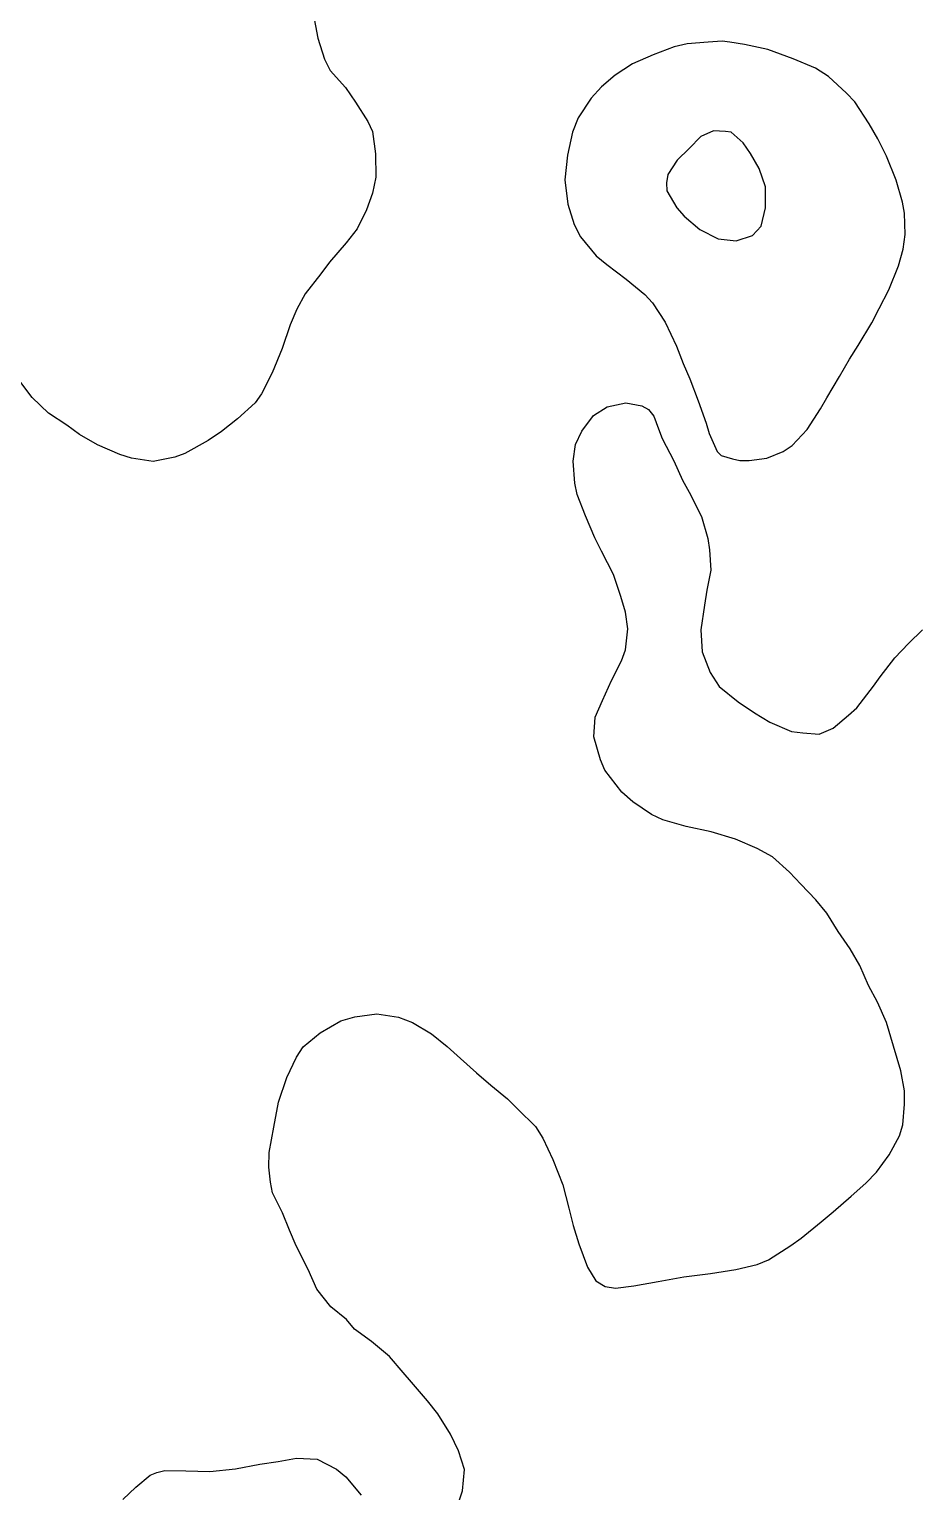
# Model space of a CAD drawing. Header units: feet. Extents: x 333642 to 335017, y 470420 to 471851.
# Drawn here: x 334745.2 to 334904.9, y 471052.5 to 471314.7 of the extents above; entities that cross this region are included whole.
import ezdxf

# ---------------------------------------------------------------- set-up
doc = ezdxf.new("R2010")
doc.units = ezdxf.units.FT
doc.header["$MEASUREMENT"] = 0
doc.layers.add('Contour', color=7, linetype='CONTINUOUS', true_color=0xffffff)

msp = doc.modelspace()

# ---------------------------------------------------------------- linework, layer by layer
at = {"layer": 'Contour', "color": 18, "linetype": 'Continuous', "true_color": 0x000000}
for points, elevation in [([(334796.093272, 471317.456639), (334796.953183, 471313.079431), (334798.154473, 471309.276444), (334799.1746, 471307.241632), (334801.915504, 471304.226906), (334803.73178, 471301.612162), (334805.940485, 471298.110156), (334806.738305, 471296.324912), (334807.289536, 471292.343099), (334807.377871, 471288.14476), (334806.751696, 471285.309966), (334805.666535, 471282.319664), (334804.013048, 471278.866041), (334802.009637, 471276.385387), (334799.056708, 471272.909188), (334797.503771, 471270.834665), (334794.689131, 471267.208661), (334793.206719, 471264.481087), (334792.026772, 471261.684335), (334790.543041, 471257.422746), (334788.793464, 471253.052418), (334786.870894, 471249.339698), (334785.700949, 471247.681739), (334782.538567, 471244.838049), (334779.711425, 471242.565459), (334777.29006, 471240.920884), (334773.139129, 471238.599521), (334771.316376, 471237.9657), (334767.41561, 471237.212026), (334763.565137, 471237.759961), (334761.486681, 471238.433835), (334757.432019, 471240.184924), (334754.256246, 471242.007765), (334751.939127, 471243.677126), (334748.696071, 471245.84334), (334745.733116, 471248.636217), (334743.333865, 471251.809228)], -2), ([(334869.450429, 471312.521759), (334866.949574, 471312.375281), (334863.153891, 471312.019858), (334860.861045, 471311.48487), (334857.060211, 471310.066831), (334853.352041, 471308.472634), (334850.27042, 471306.401118), (334847.831536, 471304.346067), (334845.936434, 471302.311653), (334843.632165, 471298.781206), (334842.634112, 471296.236073), (334841.70655, 471292.086134), (334841.258965, 471287.641066), (334841.786226, 471283.313395), (334842.88022, 471279.674276), (334844.073262, 471277.454643), (334846.872247, 471274.060122), (334848.737235, 471272.490313), (334852.222977, 471269.865574), (334855.585806, 471267.103151), (334856.943535, 471265.609866), (334859.226434, 471262.158574), (334861.254725, 471257.856266), (334862.449648, 471254.720772), (334863.672328, 471251.980631), (334865.111614, 471248.063591), (334866.555023, 471244.048505), (334867.138587, 471242.224257), (334867.847494, 471240.585822), (334868.518424, 471238.980329), (334869.273696, 471238.261177), (334871.318142, 471237.68849), (334872.587105, 471237.368215), (334874.284996, 471237.37728), (334877.465955, 471237.761821), (334880.380785, 471238.993346), (334882.007851, 471240.06828), (334884.677411, 471242.944817), (334887.050997, 471246.619229), (334888.19704, 471248.587776), (334890.498228, 471252.412546), (334892.293713, 471255.500627), (334893.803942, 471257.951676), (334896.240361, 471262.024487), (334897.598636, 471264.58717), (334899.328777, 471267.981054), (334901.044442, 471272.261062), (334901.876153, 471275.243597), (334902.267816, 471277.868912), (334902.142191, 471281.712905), (334901.770072, 471283.655926), (334900.64377, 471287.590289), (334898.883522, 471291.911565), (334897.331665, 471295.030393), (334895.816821, 471297.729764), (334893.232491, 471301.636594), (334891.70094, 471303.234085), (334888.496112, 471306.202906), (334886.162856, 471307.701483), (334882.167076, 471309.37308), (334877.64885, 471311.027564), (334873.468041, 471311.923931), (334870.826865, 471312.338441), (334869.450429, 471312.521759)], -2.5), ([(334870.01528, 471296.340315), (334867.877087, 471296.473897), (334865.614242, 471295.454424), (334863.553383, 471293.294381), (334861.36102, 471291.187612), (334859.70591, 471288.638885), (334859.465754, 471287.135375), (334859.522952, 471285.683832), (334861.290978, 471282.639635), (334862.64122, 471281.155195), (334865.427009, 471278.766355), (334868.735128, 471277.074167), (334871.970191, 471276.759808), (334874.885153, 471277.675868), (334876.430428, 471279.344016), (334877.196171, 471282.634041), (334877.207091, 471286.399874), (334876.050767, 471289.701146), (334874.50511, 471292.391032), (334873.186177, 471294.329452), (334871.067051, 471296.227151), (334870.01528, 471296.340315)], -3), ([(334821.736211, 471049.244724), (334822.87483, 471052.693044), (334823.237642, 471056.498846), (334822.159545, 471059.852148), (334820.719916, 471062.874166), (334818.460492, 471066.478025), (334816.621258, 471068.820512), (334813.773016, 471072.155647), (334812.262372, 471073.884082), (334809.828186, 471076.756107), (334806.566627, 471079.463532), (334803.555545, 471081.638879), (334802.080829, 471083.381116), (334799.292109, 471085.666965), (334796.796943, 471088.859863), (334795.25233, 471092.333853), (334793.091545, 471096.597783), (334791.849834, 471099.417655), (334790.622107, 471102.52774), (334788.848274, 471106.117468), (334788.446268, 471108.002506), (334788.197459, 471110.696581), (334788.238322, 471113.333196), (334789.043366, 471117.851188), (334789.884125, 471122.381968), (334791.397553, 471126.769728), (334793.162815, 471130.442414), (334794.318903, 471132.282912), (334797.378063, 471134.766455), (334801.074761, 471136.937046), (334803.596273, 471137.650965), (334807.548288, 471138.157723), (334811.417041, 471137.61708), (334813.930268, 471136.658682), (334817.350364, 471134.580213), (334820.131689, 471132.329258), (334822.529175, 471130.178308), (334825.383085, 471127.606673), (334827.959148, 471125.409384), (334830.974241, 471122.933416), (334832.818188, 471121.086232), (334835.956122, 471117.979949), (334837.284008, 471115.919201), (334839.077458, 471112.079293), (334840.889683, 471107.527038), (334841.969919, 471103.345879), (334842.716583, 471100.237672), (334843.723409, 471096.938604), (334845.28824, 471092.758204), (334846.797106, 471090.358181), (334848.444045, 471089.312145), (334850.328991, 471089.005927), (334853.590473, 471089.408434), (334857.948396, 471090.204006), (334862.568408, 471091.048894), (334867.323907, 471091.6371), (334871.904679, 471092.347319), (334875.728555, 471093.270886), (334877.737159, 471094.101527), (334881.762525, 471096.637533), (334883.621088, 471097.990414), (334887.158554, 471100.930733), (334889.332329, 471102.716433), (334892.581055, 471105.509895), (334895.192986, 471107.847296), (334897.119908, 471109.833318), (334899.359365, 471112.913283), (334901.22077, 471116.324842), (334901.800109, 471118.276466), (334902.135948, 471122.019309), (334902.128618, 471124.371614), (334901.465707, 471127.953404), (334900.15742, 471132.393127), (334898.870639, 471136.607598), (334897.292279, 471140.249273), (334895.647697, 471143.252702), (334894.121883, 471146.849756), (334892.377327, 471149.807271), (334890.221341, 471152.920109), (334888.205018, 471156.204837), (334886.225606, 471158.617165), (334883.523792, 471161.427729), (334881.488591, 471163.606654), (334878.437725, 471166.319166), (334875.704135, 471167.803673), (334871.820457, 471169.504961), (334867.471119, 471170.828536), (334863.010359, 471171.760881), (334858.786301, 471172.979367), (334856.772896, 471173.92843), (334853.434346, 471176.165385), (334851.479588, 471177.924672), (334848.37978, 471181.852969), (334847.607747, 471183.731195), (334846.433603, 471187.819487), (334846.653894, 471191.335822), (334847.983414, 471194.332665), (334849.603019, 471197.920261), (334851.37675, 471201.451263), (334852.101925, 471203.444539), (334852.539797, 471207.198715), (334852.137785, 471210.191834), (334851.296547, 471213.01671), (334849.990015, 471216.903867), (334847.813483, 471221.08775), (334846.638338, 471223.478461), (334844.940957, 471227.455646), (334843.422345, 471231.247498), (334843.010919, 471233.316187), (334842.757697, 471237.2393), (334843.171384, 471240.260684), (334844.273655, 471242.595552), (334846.397624, 471245.425991), (334848.855062, 471246.973128), (334852.182344, 471247.706374), (334855.069433, 471247.140392), (334856.221398, 471246.488586), (334857.169087, 471245.327048), (334858.024212, 471243.040561), (334858.675987, 471241.320118), (334860.770758, 471237.293894), (334862.30982, 471233.867554), (334863.500938, 471231.712014), (334865.743562, 471227.336466), (334866.86178, 471223.3723), (334867.171644, 471221.334547), (334867.433761, 471217.726424), (334866.674058, 471214.134706), (334866.264, 471211.433592), (334865.637141, 471206.986336), (334865.854003, 471203.054071), (334867.282653, 471199.34743), (334868.898345, 471196.841072), (334872.293085, 471194.114836), (334875.233334, 471192.139917), (334878.002109, 471190.488516), (334881.880413, 471188.806548), (334883.898316, 471188.544954), (334886.826304, 471188.30109), (334889.335209, 471189.381175), (334892.083166, 471191.726138), (334893.552695, 471193.028915), (334896.56758, 471196.945911), (334897.76338, 471198.57955), (334900.418682, 471201.96762), (334902.84273, 471204.539697), (334905.368203, 471207.028174)], -2), ([(334761.99793, 471051.142326), (334764.320978, 471053.332938), (334766.885521, 471055.517674), (334768.097892, 471055.970705), (334769.523517, 471056.309643), (334773.272766, 471056.295246), (334777.60308, 471056.134175), (334782.196393, 471056.646945), (334786.551613, 471057.465193), (334789.821718, 471057.955055), (334793.149226, 471058.563797), (334796.846693, 471058.389193), (334800.306219, 471056.577522), (334801.961554, 471055.197561), (334804.724494, 471051.92854)], -2)]:
    msp.add_lwpolyline(points, dxfattribs=dict(at, elevation=elevation))

doc.saveas('drawing.dxf')
